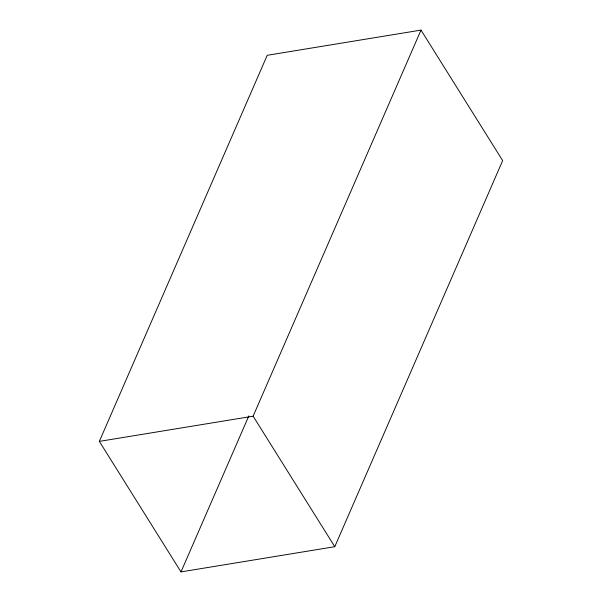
<?xml version="1.0" encoding="UTF-8"?>
<svg xmlns="http://www.w3.org/2000/svg" width="602" height="602" viewBox="0 0 602 602"><rect width="100%" height="100%" fill="white"/><g stroke="black" fill="none" stroke-linecap="round" stroke-linejoin="round"><path stroke-width="0.9" d="M99.345 441.386L267.22 55.301L421.001 30.1L502.655 160.614L334.78 546.699L180.999 571.9L99.345 441.386L253.126 416.178L421.001 30.1M180.999 571.9L248.822 415.914M253.126 416.178L334.78 546.699"/></g></svg>
